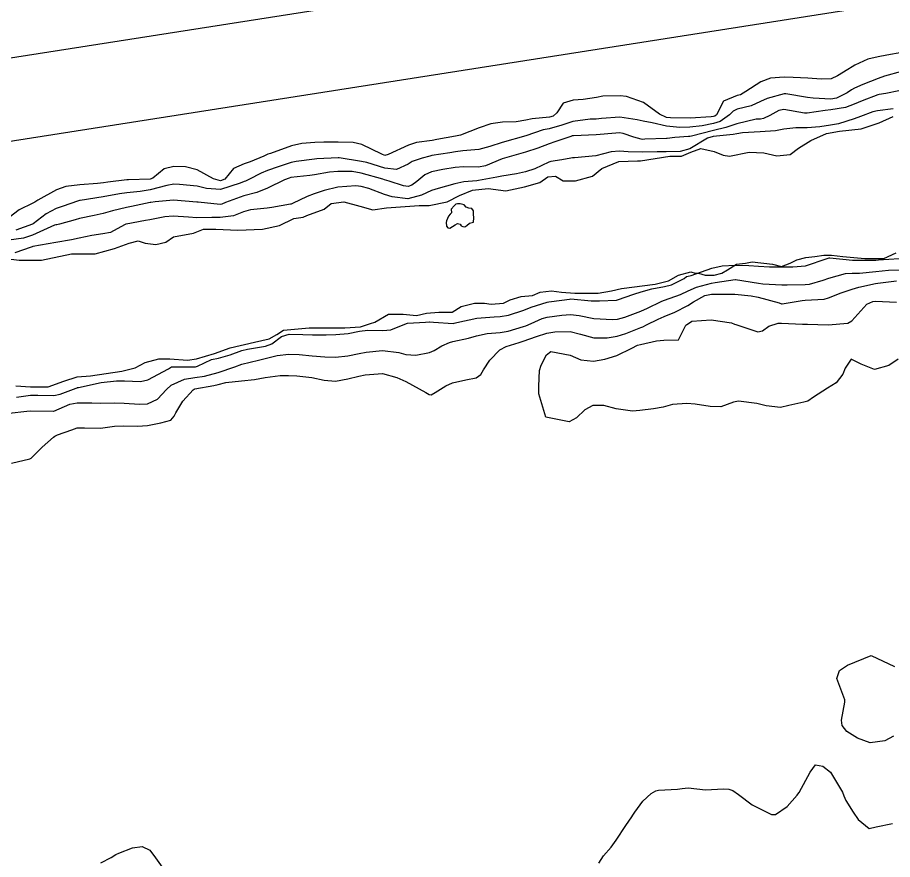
# Model space of a CAD drawing. Header units: metres. Extents: x 307586 to 320046, y 7427249 to 7434250.
# Drawn here: x 310721.3 to 310795.9, y 7432731.5 to 7432803.3 of the extents above; entities that cross this region are included whole.
import ezdxf

# ---------------------------------------------------------------- set-up
doc = ezdxf.new("R2010")
doc.units = ezdxf.units.M
doc.header["$MEASUREMENT"] = 0
for name, color, linetype in [('Curvas de Nivel 1m', 11, 'Continuous'), ('Curvas de Nivel 5m', 15, 'Continuous'), ('Hidrografia', 140, 'Continuous'), ('Vias Primárias', 230, 'Continuous')]:
    doc.layers.add(name, color=color, linetype=linetype)

msp = doc.modelspace()

# ---------------------------------------------------------------- linework, layer by layer
at = {"layer": 'Curvas de Nivel 1m', "flags": 128}
for points, elevation in [([(310796.735, 7432800.344), (310795.467, 7432800.117), (310794.73, 7432799.975), (310793.833, 7432799.767), (310792.719, 7432799.266), (310792.492, 7432799.116), (310792.141, 7432798.896), (310791.256, 7432798.356), (310790.705, 7432798.1), (310789.85, 7432798.069), (310788.705, 7432798.134), (310787.463, 7432798.194), (310786.706, 7432798.241), (310785.53, 7432798.146), (310784.701, 7432797.826), (310783.414, 7432796.999), (310782.956, 7432796.739), (310782.688, 7432796.666), (310781.525, 7432796.177), (310780.907, 7432795.028), (310780.78, 7432794.911), (310780.661, 7432794.876), (310780.474, 7432794.846), (310778.66, 7432794.745), (310776.986, 7432794.751), (310776.66, 7432794.801), (310776.056, 7432795.086), (310774.678, 7432796.077), (310773.235, 7432796.572), (310772.685, 7432796.629), (310771.23, 7432796.6), (310770.683, 7432796.511), (310769.529, 7432796.319), (310768.679, 7432796.281), (310767.836, 7432796.028), (310767.296, 7432795.194), (310766.966, 7432794.891), (310766.659, 7432794.812), (310765.191, 7432794.681), (310764.656, 7432794.571), (310763.832, 7432794.41), (310762.654, 7432794.395), (310761.659, 7432794.253), (310760.649, 7432793.9), (310759.076, 7432793.293), (310758.642, 7432793.186), (310757.048, 7432792.907), (310756.638, 7432792.841), (310755.324, 7432792.645), (310754.634, 7432792.43), (310752.89, 7432791.63), (310752.625, 7432791.549), (310752.342, 7432791.656), (310750.634, 7432792.493), (310749.904, 7432792.669), (310748.636, 7432792.689), (310747.394, 7432792.674), (310746.635, 7432792.65), (310745.522, 7432792.563), (310744.632, 7432792.368), (310742.847, 7432791.708), (310742.625, 7432791.655), (310742.499, 7432791.617), (310742.272, 7432791.494), (310741.126, 7432790.994), (310740.613, 7432790.835), (310739.696, 7432790.435), (310738.961, 7432789.534), (310738.591, 7432789.388), (310737.976, 7432789.546), (310736.604, 7432790.323), (310735.599, 7432790.579), (310734.609, 7432790.621), (310733.779, 7432790.419), (310732.816, 7432789.607), (310732.592, 7432789.538), (310730.746, 7432789.473), (310730.591, 7432789.468), (310728.966, 7432789.269), (310728.589, 7432789.214), (310728.076, 7432789.146), (310726.586, 7432789.038), (310725.38, 7432788.897), (310724.582, 7432788.622), (310722.996, 7432787.724), (310722.735, 7432787.563), (310722.569, 7432787.485), (310721.399, 7432786.903), (310720.55, 7432786.254)], 713), ([(310796.712, 7432798.725), (310795.257, 7432798.305), (310794.706, 7432798.122), (310793.421, 7432797.601), (310792.697, 7432797.307), (310792.428, 7432797.16), (310792.059, 7432796.896), (310791.155, 7432796.436), (310790.685, 7432796.364), (310789.166, 7432796.452), (310788.686, 7432796.493), (310786.839, 7432796.811), (310786.691, 7432796.812), (310785.24, 7432796.419), (310784.681, 7432796.156), (310783.886, 7432795.78), (310782.67, 7432795.492), (310782.34, 7432795.342), (310782.04, 7432795.016), (310781.233, 7432794.449), (310780.655, 7432794.276), (310779.692, 7432794.083), (310778.652, 7432793.96), (310777.779, 7432793.942), (310776.652, 7432794.037), (310775.422, 7432794.325), (310774.657, 7432794.488), (310774.143, 7432794.593), (310772.66, 7432794.829), (310771.093, 7432794.712), (310770.658, 7432794.661), (310770.149, 7432794.649), (310768.656, 7432794.459), (310767.714, 7432794.128), (310766.649, 7432793.832), (310766.129, 7432793.725), (310764.643, 7432793.22), (310762.637, 7432792.668), (310761.569, 7432792.325), (310760.631, 7432792.052), (310759.279, 7432791.939), (310758.629, 7432791.868), (310758.148, 7432791.785), (310756.625, 7432791.534), (310756.448, 7432791.498), (310755.784, 7432791.328), (310754.933, 7432791.022), (310754.615, 7432790.813), (310753.615, 7432790.348), (310752.609, 7432790.466), (310751.062, 7432790.94), (310750.618, 7432791.047), (310748.706, 7432791.335), (310748.622, 7432791.339), (310746.797, 7432791.262), (310746.62, 7432791.242), (310745.037, 7432791.036), (310744.615, 7432790.949), (310743.496, 7432790.59), (310742.605, 7432790.275), (310742.049, 7432790.048), (310741.009, 7432789.506), (310740.729, 7432789.371), (310740.591, 7432789.321), (310740.26, 7432789.185), (310738.584, 7432788.659), (310737.392, 7432788.745), (310736.587, 7432788.92), (310735.084, 7432789.079), (310734.588, 7432789.105), (310733.995, 7432788.997), (310732.583, 7432788.622), (310731.716, 7432788.484), (310730.58, 7432788.361), (310729.951, 7432788.264), (310728.577, 7432788.033), (310726.606, 7432787.712), (310726.573, 7432787.708), (310726.549, 7432787.704), (310726.479, 7432787.681), (310725.058, 7432787.203), (310724.563, 7432787.019), (310723.707, 7432786.561), (310722.607, 7432785.729), (310722.543, 7432785.694), (310721.108, 7432785.174)], 712), ([(310796.467, 7432797.07), (310795.36, 7432796.853), (310794.798, 7432796.752), (310794.691, 7432796.723), (310793.363, 7432796.2), (310792.678, 7432795.924), (310791.915, 7432795.657), (310790.671, 7432795.437), (310790.198, 7432795.389), (310788.666, 7432795.164), (310788.44, 7432795.169), (310786.671, 7432795.469), (310786.235, 7432795.399), (310785.458, 7432794.972), (310784.934, 7432794.703), (310784.66, 7432794.66), (310784.311, 7432794.637), (310782.655, 7432794.246), (310781.729, 7432793.943), (310780.649, 7432793.678), (310778.789, 7432793.202), (310778.644, 7432793.177), (310778.534, 7432793.171), (310777.361, 7432793.073), (310776.717, 7432793.004), (310776.642, 7432792.999), (310774.809, 7432792.931), (310774.641, 7432792.927), (310774.48, 7432792.941), (310773.868, 7432793.112), (310772.94, 7432793.42), (310772.646, 7432793.468), (310772.323, 7432793.456), (310770.644, 7432793.304), (310768.703, 7432793.238), (310768.643, 7432793.229), (310768.604, 7432793.219), (310768.496, 7432793.181), (310767.127, 7432792.706), (310766.636, 7432792.549), (310765.659, 7432792.184), (310764.629, 7432791.823), (310762.623, 7432791.25), (310761.215, 7432790.663), (310760.612, 7432790.56), (310759.328, 7432790.573), (310758.611, 7432790.533), (310757.559, 7432790.36), (310756.605, 7432790.154), (310756.023, 7432789.904), (310755.345, 7432789.332), (310754.92, 7432789.006), (310754.589, 7432788.91), (310754.202, 7432788.959), (310752.978, 7432789.364), (310752.595, 7432789.481), (310752.44, 7432789.527), (310750.603, 7432790.052), (310749.831, 7432790.175), (310748.604, 7432790.191), (310747.897, 7432790.133), (310746.6, 7432789.898), (310746.202, 7432789.841), (310744.596, 7432789.661), (310744.434, 7432789.624), (310744.035, 7432789.468), (310742.586, 7432788.766), (310741.678, 7432788.403), (310740.579, 7432788.092), (310739.022, 7432787.533), (310738.713, 7432787.396), (310738.57, 7432787.376), (310736.691, 7432787.559), (310736.573, 7432787.571), (310734.574, 7432787.724), (310733.013, 7432787.603), (310732.646, 7432787.535), (310732.572, 7432787.524), (310730.985, 7432787.208), (310730.565, 7432787.116), (310729.376, 7432786.827), (310728.557, 7432786.602), (310727.792, 7432786.424), (310726.55, 7432786.16), (310726.169, 7432786.063), (310724.834, 7432785.697), (310724.603, 7432785.639), (310724.542, 7432785.624), (310724.43, 7432785.59), (310722.533, 7432784.741), (310721.779, 7432784.489), (310720.529, 7432784.329)], 711), ([(310720.548, 7432769.551), (310722.057, 7432769.733), (310722.328, 7432769.755), (310722.353, 7432769.754), (310724.325, 7432769.729), (310724.353, 7432769.734), (310725.734, 7432770.315), (310726.364, 7432770.44), (310727.599, 7432770.427), (310728.364, 7432770.42), (310729.576, 7432770.426), (310730.365, 7432770.406), (310731.667, 7432770.314), (310732.364, 7432770.345), (310733.209, 7432770.759), (310733.98, 7432771.586), (310734.387, 7432771.943), (310735.508, 7432772.453), (310736.393, 7432772.598), (310737.226, 7432772.721), (310738.398, 7432773.031), (310739.805, 7432773.519), (310740.405, 7432773.725), (310741.816, 7432774.089), (310742.41, 7432774.235), (310743.424, 7432774.486), (310744.414, 7432774.595), (310745.311, 7432774.554), (310746.413, 7432774.461), (310747.492, 7432774.35), (310748.412, 7432774.339), (310749.465, 7432774.456), (310750.415, 7432774.644), (310751.029, 7432774.771), (310752.418, 7432774.907), (310753.8, 7432774.733), (310754.415, 7432774.566), (310755.248, 7432774.499), (310756.417, 7432774.739), (310756.817, 7432774.918), (310757.469, 7432775.31), (310758.137, 7432775.593), (310758.428, 7432775.66), (310759.756, 7432775.958), (310760.436, 7432776.152), (310761.359, 7432776.341), (310762.441, 7432776.439), (310763.123, 7432776.559), (310764.449, 7432776.94), (310764.657, 7432777.01), (310765.106, 7432777.213), (310766.035, 7432777.627), (310766.458, 7432777.754), (310767.717, 7432777.93), (310768.461, 7432777.981), (310769.191, 7432777.9), (310770.458, 7432777.633), (310772.051, 7432777.54), (310772.457, 7432777.582), (310773.083, 7432777.744), (310774.465, 7432778.267), (310775.042, 7432778.519), (310776.2, 7432779.083), (310776.388, 7432779.167), (310776.475, 7432779.196), (310777.858, 7432779.69), (310778.487, 7432779.987), (310779.22, 7432780.321), (310780.497, 7432780.662), (310780.816, 7432780.709), (310782.502, 7432780.968), (310782.546, 7432780.966), (310784.498, 7432780.658), (310784.87, 7432780.603), (310786.496, 7432780.498), (310786.947, 7432780.504), (310788.497, 7432780.532), (310788.854, 7432780.578), (310790.016, 7432780.917), (310790.505, 7432781.089), (310791.936, 7432781.468), (310792.509, 7432781.493), (310793.134, 7432781.506), (310794.511, 7432781.658), (310795.607, 7432781.754), (310796.512, 7432781.785)], 711), ([(310720.756, 7432765.288), (310722.302, 7432765.667), (310722.427, 7432765.728), (310723.37, 7432766.661), (310724.33, 7432767.505), (310724.434, 7432767.596), (310724.661, 7432767.697), (310725.888, 7432768.134), (310726.339, 7432768.317), (310726.987, 7432768.317), (310728.339, 7432768.282), (310729.541, 7432768.438), (310730.341, 7432768.48), (310731.515, 7432768.445), (310732.342, 7432768.517), (310733.491, 7432768.74), (310734.347, 7432768.961), (310734.635, 7432769.292), (310734.774, 7432769.576), (310735.364, 7432770.574), (310736.248, 7432771.561), (310736.334, 7432771.61), (310736.384, 7432771.623), (310738.019, 7432771.911), (310738.388, 7432772.004), (310739.032, 7432772.173), (310740.391, 7432772.312), (310741.476, 7432772.415), (310742.394, 7432772.599), (310743.69, 7432772.764), (310744.396, 7432772.774), (310745.106, 7432772.743), (310746.394, 7432772.588), (310747.436, 7432772.386), (310748.392, 7432772.296), (310749.466, 7432772.476), (310750.396, 7432772.708), (310750.943, 7432772.839), (310752.399, 7432772.949), (310753.633, 7432772.59), (310754.392, 7432772.25), (310756.103, 7432771.323), (310756.381, 7432771.162), (310756.569, 7432771.129), (310756.915, 7432771.315), (310757.809, 7432771.886), (310758.391, 7432772.144), (310759.515, 7432772.404), (310760.396, 7432772.562), (310760.806, 7432772.859), (310761.046, 7432773.264), (310761.581, 7432774.089), (310762.42, 7432774.953), (310762.955, 7432775.242), (310764.063, 7432775.59), (310764.43, 7432775.701), (310765.545, 7432776.1), (310766.441, 7432776.384), (310767.132, 7432776.503), (310768.443, 7432776.514), (310769.31, 7432776.297), (310770.436, 7432775.992), (310771.596, 7432775.978), (310772.438, 7432776.119), (310773.194, 7432776.366), (310774.449, 7432776.863), (310774.617, 7432776.932), (310774.94, 7432777.095), (310775.952, 7432777.591), (310776.46, 7432777.811), (310777.362, 7432778.173), (310778.47, 7432778.732), (310778.969, 7432779.053), (310779.917, 7432779.602), (310780.483, 7432779.726), (310781.783, 7432779.717), (310782.483, 7432779.7), (310783.887, 7432779.584), (310784.48, 7432779.468), (310786.272, 7432778.962), (310786.472, 7432778.901), (310786.536, 7432778.895), (310786.866, 7432778.956), (310788.242, 7432779.177), (310788.477, 7432779.196), (310790.1, 7432779.295), (310790.48, 7432779.388), (310791.561, 7432779.825), (310792.492, 7432780.146), (310793.068, 7432780.308), (310794.5, 7432780.634), (310794.695, 7432780.663), (310796.283, 7432780.842)], 712), ([(310796.416, 7432774.156), (310795.627, 7432773.632), (310794.407, 7432773.276), (310793.272, 7432773.737), (310792.416, 7432774.156), (310791.908, 7432773.395), (310791.693, 7432772.897), (310791.143, 7432772.155), (310790.391, 7432771.699), (310789.206, 7432770.928), (310788.726, 7432770.587), (310788.376, 7432770.481), (310787.105, 7432770.22), (310786.369, 7432770.05), (310785.149, 7432770.195), (310784.374, 7432770.389), (310782.796, 7432770.584), (310782.375, 7432770.488), (310781.281, 7432770.109), (310780.369, 7432770.112), (310779.105, 7432770.316), (310778.373, 7432770.386), (310777.159, 7432770.285), (310776.368, 7432770.067), (310775.536, 7432769.917), (310774.363, 7432769.793), (310773.735, 7432769.737), (310772.365, 7432769.931), (310771.301, 7432770.208), (310770.369, 7432770.213), (310769.67, 7432769.853), (310768.968, 7432769.171), (310768.349, 7432768.822), (310766.353, 7432769.2), (310765.759, 7432771.206), (310765.749, 7432771.847), (310765.815, 7432773.206), (310765.958, 7432773.653), (310766.416, 7432774.521), (310766.793, 7432774.823), (310768.416, 7432774.511), (310769.34, 7432774.094), (310770.411, 7432774.001), (310771.396, 7432774.157), (310772.416, 7432774.467), (310773.692, 7432775.111), (310774.179, 7432775.352), (310774.428, 7432775.427), (310775.803, 7432775.716), (310776.433, 7432775.778), (310777.681, 7432775.821), (310778.303, 7432777.061), (310778.391, 7432777.124), (310778.454, 7432777.16), (310778.799, 7432777.397), (310780.458, 7432777.513), (310782.198, 7432777.27), (310782.454, 7432777.162), (310782.564, 7432777.118), (310782.909, 7432777.003), (310784.446, 7432776.503), (310784.84, 7432776.583), (310785.376, 7432776.971), (310786.174, 7432777.245), (310786.456, 7432777.242), (310788.257, 7432777.14), (310788.455, 7432777.152), (310788.681, 7432777.162), (310790.455, 7432777.087), (310792.118, 7432777.232), (310792.458, 7432777.432), (310793.761, 7432778.871), (310794.261, 7432779.078), (310794.477, 7432779.104), (310796.284, 7432779.034)], 713), ([(310796.034, 7432741.992), (310795.281, 7432741.597), (310794.028, 7432741.414), (310792.961, 7432741.805), (310792.038, 7432742.383), (310791.631, 7432742.894), (310791.591, 7432743.351), (310791.883, 7432744.892), (310791.864, 7432745.094), (310791.18, 7432746.899), (310791.409, 7432747.588), (310792.105, 7432748.05), (310794.113, 7432748.86), (310796.104, 7432747.933)], 713), ([(310770.887, 7432731.14), (310771.278, 7432731.767), (310771.917, 7432732.509), (310772.352, 7432733.124), (310773.174, 7432734.35), (310773.689, 7432735.104), (310773.79, 7432735.257), (310773.949, 7432735.51), (310774.625, 7432736.432), (310775.355, 7432737.086), (310775.733, 7432737.325), (310775.976, 7432737.38), (310777.585, 7432737.456), (310777.978, 7432737.529), (310778.508, 7432737.582), (310779.977, 7432737.408), (310781.502, 7432737.49), (310781.977, 7432737.467), (310782.32, 7432737.348), (310782.802, 7432736.998), (310783.96, 7432736.139), (310785.623, 7432735.296), (310785.956, 7432735.306), (310786.938, 7432735.975), (310787.79, 7432736.942), (310787.871, 7432737.044), (310787.975, 7432737.181), (310788.904, 7432738.926), (310789.374, 7432739.547), (310790, 7432739.413), (310790.647, 7432738.903), (310791.665, 7432737.204), (310791.792, 7432736.892), (310791.969, 7432736.487), (310792.589, 7432735.51), (310793.019, 7432734.874), (310793.942, 7432734.12), (310794.535, 7432734.263), (310795.948, 7432734.53)], 713), ([(310728.376, 7432731.165), (310729.242, 7432731.637), (310729.655, 7432731.883), (310729.907, 7432731.995), (310731.076, 7432732.454), (310731.913, 7432732.584), (310732.557, 7432732.248), (310733.042, 7432731.593), (310733.885, 7432730.417)], 713)]:
    msp.add_lwpolyline(points, dxfattribs=dict(at, elevation=elevation))
at = {"layer": 'Curvas de Nivel 5m', "elevation": 710, "flags": 128}
for points in [[(310795.992, 7432795.528), (310794.67, 7432795.361), (310794.271, 7432795.264), (310793.197, 7432794.882), (310792.661, 7432794.673), (310791.321, 7432794.239), (310790.655, 7432794.131), (310789.73, 7432794), (310788.652, 7432793.895), (310787.681, 7432793.922), (310786.651, 7432793.807), (310785.967, 7432793.65), (310784.649, 7432793.558), (310783.14, 7432793.495), (310782.647, 7432793.388), (310782.332, 7432793.328), (310780.644, 7432793.178), (310780.138, 7432793.038), (310778.634, 7432792.13), (310777.809, 7432791.89), (310776.631, 7432791.859), (310775.865, 7432791.853), (310774.63, 7432791.838), (310773.376, 7432791.865), (310772.631, 7432791.924), (310771.92, 7432791.847), (310770.627, 7432791.509), (310768.799, 7432791.352), (310768.624, 7432791.338), (310768.49, 7432791.315), (310767.705, 7432791.189), (310766.789, 7432791.03), (310766.619, 7432790.97), (310765.402, 7432790.421), (310764.607, 7432790.146), (310763.853, 7432789.983), (310762.601, 7432789.773), (310762.168, 7432789.686), (310760.595, 7432789.406), (310760.474, 7432789.392), (310759.358, 7432789.289), (310758.591, 7432789.133), (310757.159, 7432788.742), (310756.585, 7432788.559), (310755.735, 7432788.175), (310754.578, 7432787.862), (310753.226, 7432788.007), (310752.581, 7432788.221), (310751.231, 7432788.739), (310750.588, 7432788.912), (310750.14, 7432788.948), (310748.587, 7432788.842), (310747.444, 7432788.572), (310746.581, 7432788.276), (310745.97, 7432788.055), (310744.733, 7432787.458), (310744.628, 7432787.403), (310744.572, 7432787.384), (310742.955, 7432787.096), (310742.566, 7432787.058), (310741.15, 7432786.919), (310740.561, 7432786.726), (310739.693, 7432786.385), (310738.554, 7432786.248), (310737.852, 7432786.249), (310736.553, 7432786.225), (310735.85, 7432786.271), (310734.555, 7432786.37), (310733.839, 7432786.305), (310732.55, 7432786.062), (310732.174, 7432785.989), (310730.544, 7432785.688), (310730.498, 7432785.676), (310730.392, 7432785.632), (310729.194, 7432784.986), (310728.535, 7432784.854), (310727.596, 7432784.727), (310726.531, 7432784.482), (310725.876, 7432784.34), (310724.527, 7432784.114), (310722.57, 7432783.776), (310722.523, 7432783.758), (310722.5, 7432783.753), (310722.417, 7432783.731), (310721.033, 7432783.23)], [(310721.186, 7432770.927), (310722.373, 7432771.084), (310722.994, 7432771.1), (310724.374, 7432771.077), (310724.887, 7432771.184), (310726.258, 7432771.681), (310726.341, 7432771.723), (310726.383, 7432771.735), (310726.453, 7432771.749), (310728.388, 7432772.169), (310729.712, 7432772.315), (310730.39, 7432772.305), (310731.754, 7432772.252), (310732.391, 7432772.387), (310734.142, 7432773.326), (310734.402, 7432773.499), (310734.466, 7432773.516), (310736.402, 7432773.498), (310736.458, 7432773.504), (310736.612, 7432773.558), (310737.826, 7432774.128), (310738.41, 7432774.256), (310739.41, 7432774.522), (310740.417, 7432774.906), (310740.897, 7432775.026), (310742.421, 7432775.277), (310742.956, 7432775.482), (310743.797, 7432776.105), (310744.435, 7432776.298), (310745.603, 7432776.281), (310746.435, 7432776.245), (310747.61, 7432776.254), (310748.436, 7432776.277), (310749.473, 7432776.369), (310750.44, 7432776.553), (310751.174, 7432776.65), (310752.442, 7432776.625), (310753.132, 7432776.67), (310754.451, 7432777.206), (310754.554, 7432777.236), (310756.086, 7432777.324), (310756.434, 7432777.339), (310756.453, 7432777.339), (310756.762, 7432777.317), (310758.452, 7432777.214), (310758.527, 7432777.223), (310758.768, 7432777.295), (310760.457, 7432777.677), (310761.935, 7432777.778), (310762.458, 7432777.802), (310763.152, 7432777.932), (310764.464, 7432778.359), (310765.09, 7432778.591), (310766.471, 7432779.035), (310766.606, 7432779.064), (310767.718, 7432779.188), (310768.363, 7432779.293), (310768.475, 7432779.3), (310770.229, 7432779.154), (310770.458, 7432779.135), (310770.473, 7432779.135), (310770.49, 7432779.132), (310770.923, 7432779.146), (310772.397, 7432779.208), (310772.474, 7432779.228), (310773.875, 7432779.716), (310774.485, 7432779.914), (310775.402, 7432780.178), (310776.492, 7432780.355), (310777.066, 7432780.503), (310778.159, 7432781.063), (310778.358, 7432781.208), (310778.505, 7432781.256), (310778.769, 7432781.319), (310780.512, 7432781.936), (310781.403, 7432782.132), (310782.515, 7432782.195), (310783.688, 7432782.165), (310784.514, 7432782.091), (310785.447, 7432782.037), (310786.514, 7432782.047), (310787.433, 7432782.032), (310788.515, 7432782.137), (310790.372, 7432782.763), (310790.522, 7432782.826), (310790.605, 7432782.826), (310792.52, 7432782.628), (310794.262, 7432782.606), (310794.521, 7432782.628), (310794.734, 7432782.645), (310796.522, 7432782.769)]]:
    msp.add_lwpolyline(points, dxfattribs=at)
at = {"layer": 'Hidrografia'}
for points in [[(310720.226, 7432782.756), (310721.404, 7432782.626), (310722.32, 7432782.626), (310723.302, 7432782.626), (310725.873, 7432783.157), (310727.901, 7432783.157), (310729.538, 7432783.615), (310730.781, 7432784.073), (310731.567, 7432784.269), (310732.156, 7432784.073), (310733.072, 7432783.942), (310733.923, 7432784.138), (310734.577, 7432784.596), (310736.279, 7432784.923), (310737.13, 7432785.25), (310738.177, 7432785.25), (310740.075, 7432785.185), (310742.169, 7432785.25), (310743.609, 7432785.577), (310744.853, 7432786.166), (310745.638, 7432786.297), (310745.965, 7432786.428), (310747.427, 7432786.96), (310748.018, 7432787.446), (310749.116, 7432787.607), (310750.473, 7432787.219), (310751.588, 7432786.913), (310752.767, 7432787.09), (310755.549, 7432787.275), (310756.407, 7432787.275), (310757.926, 7432787.605), (310758.983, 7432788.133), (310760.105, 7432788.595), (310761.426, 7432788.727), (310762.945, 7432788.529), (310764.529, 7432788.859), (310765.85, 7432789.255), (310766.51, 7432789.717), (310767.171, 7432789.783), (310767.831, 7432789.387), (310768.888, 7432789.387), (310770.34, 7432789.783), (310771.133, 7432790.443), (310772.586, 7432791.037), (310774.17, 7432791.103), (310774.435, 7432791.103), (310776.944, 7432791.499), (310777.934, 7432791.499), (310778.727, 7432791.829), (310779.585, 7432792.159), (310780.708, 7432791.895), (310781.5, 7432791.565), (310782.028, 7432791.499), (310783.7, 7432791.837), (310784.955, 7432791.771), (310786.078, 7432791.507), (310787.2, 7432791.639), (310787.927, 7432792.167), (310788.983, 7432792.827), (310790.304, 7432793.421), (310791.426, 7432793.619), (310793.275, 7432793.817), (310794.794, 7432794.345), (310795.983, 7432794.873)], [(310721.128, 7432771.897), (310722.365, 7432771.802), (310723.887, 7432771.802), (310725.22, 7432772.277), (310726.361, 7432772.658), (310727.503, 7432772.753), (310730.168, 7432773.133), (310731.309, 7432773.418), (310732.166, 7432773.894), (310733.308, 7432774.179), (310734.259, 7432774.179), (310735.782, 7432774.084), (310736.543, 7432774.179), (310738.065, 7432774.655), (310739.398, 7432775.13), (310741.491, 7432775.606), (310742.728, 7432775.891), (310743.394, 7432776.272), (310743.965, 7432776.652), (310746.153, 7432776.842), (310749.198, 7432776.842), (310750.53, 7432776.937), (310751.387, 7432777.222), (310751.767, 7432777.318), (310752.935, 7432777.995), (310754.172, 7432777.995), (310755.314, 7432777.9), (310756.17, 7432778.09), (310757.217, 7432778.185), (310758.359, 7432778.185), (310759.12, 7432778.661), (310760.262, 7432778.946), (310761.118, 7432778.946), (310761.689, 7432778.851), (310762.736, 7432778.946), (310763.307, 7432779.231), (310764.258, 7432779.517), (310765.21, 7432779.612), (310765.876, 7432779.897), (310766.827, 7432779.992), (310767.684, 7432779.897), (310768.826, 7432779.802), (310769.777, 7432779.802), (310770.824, 7432779.802), (310771.966, 7432779.992), (310772.822, 7432780.182), (310775.677, 7432780.563), (310776.819, 7432780.848), (310777.675, 7432781.324), (310778.722, 7432781.609), (310779.102, 7432781.514), (310779.388, 7432781.514), (310779.959, 7432781.324), (310780.72, 7432781.324), (310781.386, 7432781.514), (310781.862, 7432781.799), (310782.623, 7432782.275), (310783.384, 7432782.37), (310783.955, 7432782.465), (310785.693, 7432782.275), (310786.454, 7432782.084), (310787.215, 7432782.37), (310787.786, 7432782.655), (310788.547, 7432782.845), (310789.308, 7432782.94), (310790.07, 7432783.035), (310790.736, 7432783.035), (310791.687, 7432782.94), (310793.591, 7432782.75), (310795.208, 7432782.75), (310796.255, 7432783.226)]]:
    msp.add_lwpolyline(points, dxfattribs=at)
msp.add_lwpolyline([(310758.532, 7432787.24), (310758.265, 7432786.972), (310758.265, 7432786.972), (310758.291, 7432786.651), (310758.184, 7432786.544), (310758.051, 7432786.357), (310757.863, 7432785.982), (310757.836, 7432785.822), (310757.863, 7432785.528), (310757.997, 7432785.367), (310758.158, 7432785.34), (310758.372, 7432785.474), (310758.613, 7432785.634), (310758.827, 7432785.741), (310759.041, 7432785.688), (310759.121, 7432785.554), (310759.255, 7432785.474), (310759.442, 7432785.447), (310759.603, 7432785.581), (310759.844, 7432785.768), (310760.192, 7432785.848), (310760.219, 7432786.223), (310760.192, 7432786.544), (310760.192, 7432786.838), (310760.031, 7432787.026), (310759.79, 7432787.052), (310759.55, 7432787.133), (310759.389, 7432787.347), (310759.041, 7432787.427), (310758.8, 7432787.427), (310758.666, 7432787.4)], close=True, dxfattribs=at)
at = {"layer": 'Vias Primárias'}
msp.add_lwpolyline([(310965.033, 7432838.814), (310926.621, 7432832.656), (310892.242, 7432827.04), (310870.072, 7432823.261), (310851.99, 7432820.51), (310793.615, 7432811.295), (310716.995, 7432799.274), (310691.417, 7432795.148), (310677.004, 7432792.881), (310659.996, 7432789.956), (310638.653, 7432786.3), (310609.988, 7432781.668), (310588.258, 7432778.899), (310577.304, 7432778.124), (310563.026, 7432777.791), (310548.421, 7432778.233), (310544.903, 7432778.454), (310536.936, 7432779.054), (310528.844, 7432779.773), (310515.153, 7432781.756), (310495.551, 7432784.991), (310477.008, 7432789.136), (310469.454, 7432792.012), (310461.809, 7432794.84)], dxfattribs=at)
msp.add_lwpolyline([(310455.577, 7432787.579), (310460.921, 7432785.988), (310467.316, 7432784.152, 0.021347), (310491.473, 7432778.882, 0.000604), (310512.542, 7432775.246, 0.021822), (310538.312, 7432771.981), (310544.903, 7432771.437), (310550.392, 7432771.111), (310559.843, 7432770.894), (310572.011, 7432771.003), (310578.99, 7432771.222), (310591.049, 7432772.09), (310608.459, 7432774.433), (310631.934, 7432778.133), (310661.017, 7432783.036), (310683.776, 7432786.81), (310707.099, 7432790.562), (310718.08, 7432792.359), (310794.7, 7432804.38), (310853.062, 7432813.593), (310872.156, 7432816.648), (310891.711, 7432819.925), (310927.177, 7432825.709), (310964.765, 7432831.728)], format="xyb", dxfattribs=at)

doc.saveas('drawing.dxf')
